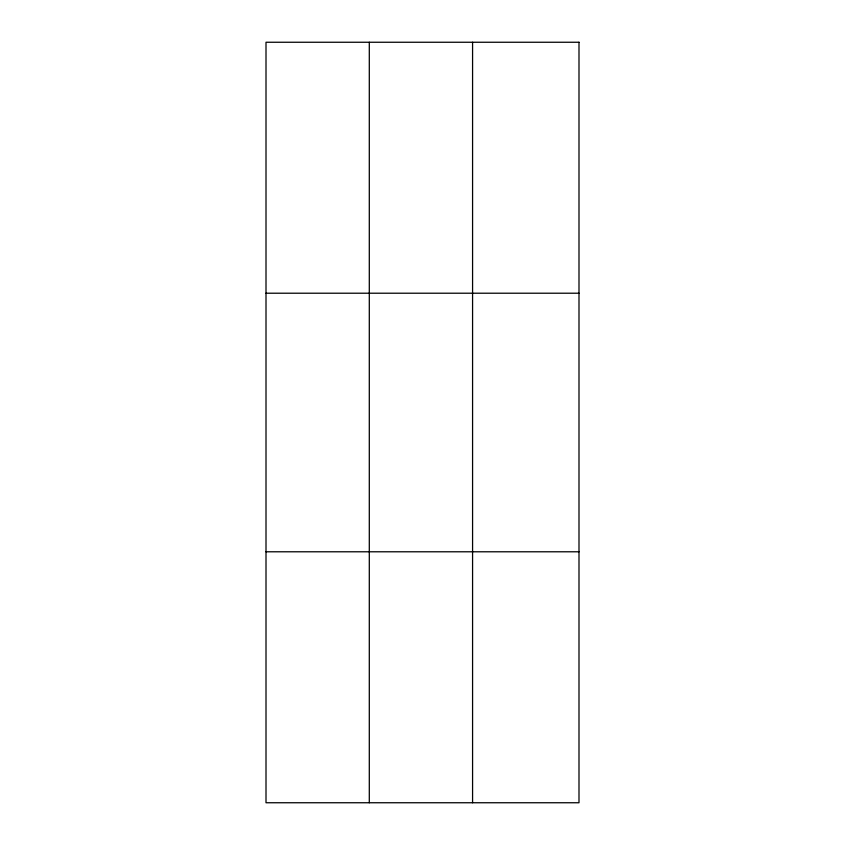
<?xml version="1.0" encoding="UTF-8"?>
<svg xmlns="http://www.w3.org/2000/svg" width="845" height="845" viewBox="0 0 845 845"><rect width="100%" height="100%" fill="white"/><g stroke="black" fill="none" stroke-linecap="round" stroke-linejoin="round"><path stroke-width="1.27" d="M369.297 42.25L369.297 802.75M472.577 42.25L472.577 802.75M266.006 293.215L578.994 293.215M266.006 551.785L578.994 551.785M578.994 42.25L578.994 802.75L266.006 802.75L266.006 42.25L578.994 42.25"/></g></svg>
